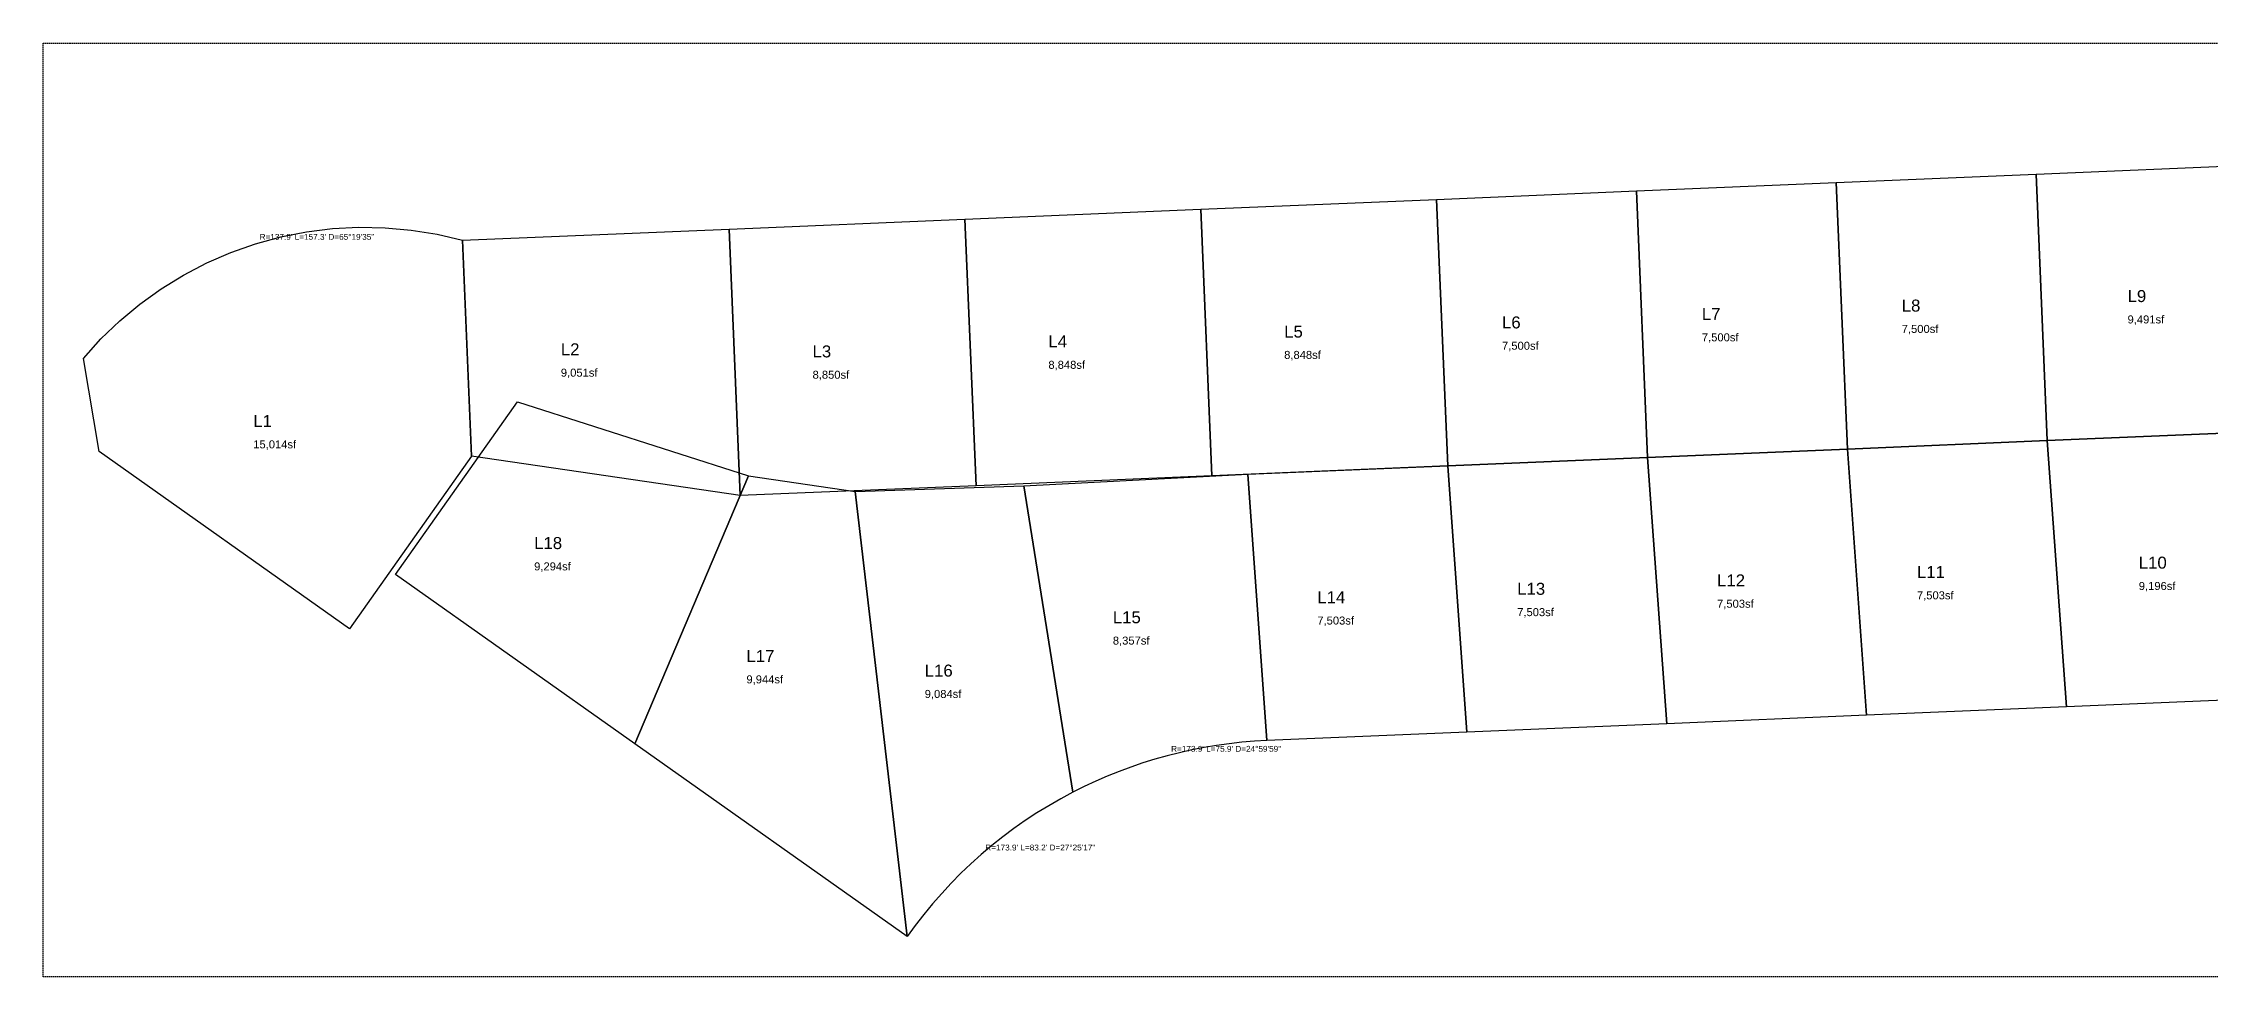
# Model space of a CAD drawing. Extents: x -844 to 2614, y -2909 to 108.
# Drawn here: x -844 to -32, y -1405 to -1055 of the extents above; entities that cross this region are included whole.
import ezdxf

# ---------------------------------------------------------------- set-up
doc = ezdxf.new("R2010")
doc.units = 0
doc.linetypes.add('DASHED', pattern=[0.75, 0.5, -0.25])
for name, color, linetype in [('BLOCK-BORDER', 8, 'DASHED'), ('LOT-BOUNDARY', 4, 'CONTINUOUS'), ('LOT-CURVE', 6, 'CONTINUOUS'), ('LOT-DIM', 7, 'CONTINUOUS'), ('LOT-TEXT', 2, 'CONTINUOUS')]:
    doc.layers.add(name, color=color, linetype=linetype)
doc.styles.get("Standard").update_dxf_attribs({"font": 'Arial'})

msp = doc.modelspace()

# ---------------------------------------------------------------- linework, layer by layer
at = {"layer": 'BLOCK-BORDER'}
for p, q in [((-844.2157, -1404.8578), (-844.2157, -1054.9627)), ((-844.2157, -1054.9627), (19.2038, -1054.9627)), ((19.2038, -1404.8578), (-844.2157, -1404.8578))]:
    msp.add_line(p, q, dxfattribs=at)
at = {"layer": 'LOT-BOUNDARY'}
for p, q in [((-172.0437, -1107.1474), (-97.11, -1103.9959)), ((-97.11, -1103.9959), (-1.2147, -1099.9627)), ((-92.9079, -1203.9075), (-97.11, -1103.9959)), ((-97.11, -1103.9959), (-92.9079, -1203.9075)), ((-321.9112, -1113.4506), (-246.9775, -1110.299)), ((-246.9775, -1110.299), (-172.0437, -1107.1474)), ((-242.7754, -1210.2107), (-246.9775, -1110.299)), ((-246.9775, -1110.299), (-242.7754, -1210.2107)), ((-167.8416, -1207.0591), (-172.0437, -1107.1474)), ((-172.0437, -1107.1474), (-167.8416, -1207.0591)), ((-498.7149, -1120.8866), (-410.3131, -1117.1686)), ((-410.3131, -1117.1686), (-321.9112, -1113.4506)), ((-406.111, -1217.0803), (-410.3131, -1117.1686)), ((-410.3131, -1117.1686), (-406.111, -1217.0803)), ((-317.7091, -1213.3622), (-321.9112, -1113.4506)), ((-321.9112, -1113.4506), (-317.7091, -1213.3622)), ((-687.0484, -1128.8076), (-587.1368, -1124.6055)), ((-683.6401, -1209.7665), (-687.0484, -1128.8076)), ((-687.0484, -1128.8076), (-683.6401, -1209.7665)), ((-587.1368, -1124.6055), (-498.7149, -1120.8866)), ((-582.9347, -1224.5171), (-587.1368, -1124.6055)), ((-587.1368, -1124.6055), (-582.9347, -1224.5171)), ((-494.5128, -1220.7983), (-498.7149, -1120.8866)), ((-498.7149, -1120.8866), (-494.5128, -1220.7983)), ((-823.2621, -1207.9374), (-829.2157, -1173.0869)), ((-712.1638, -1254.0426), (-666.3912, -1189.409)), ((-666.3912, -1189.409), (-579.8476, -1217.1415)), ((0, -1200), (-92.9079, -1203.9075)), ((-92.9079, -1203.9075), (0, -1200)), ((-729.4127, -1274.4001), (-823.2621, -1207.9374)), ((-683.6401, -1209.7665), (-729.4127, -1274.4001)), ((-582.9347, -1224.5171), (-683.6401, -1209.7665)), ((-167.8416, -1207.0591), (-242.7754, -1210.2107)), ((-242.7754, -1210.2107), (-167.8416, -1207.0591)), ((-92.9079, -1203.9075), (-167.8416, -1207.0591)), ((-167.8416, -1207.0591), (-92.9079, -1203.9075)), ((-160.6505, -1306.8851), (-167.8416, -1207.0591)), ((-167.8416, -1207.0591), (-160.6505, -1306.8851)), ((-85.7167, -1303.7335), (-92.9079, -1203.9075)), ((-92.9079, -1203.9075), (-85.7167, -1303.7335)), ((-622.3948, -1317.6157), (-579.8476, -1217.1415)), ((-579.8476, -1217.1415), (-622.3948, -1317.6157)), ((-579.8476, -1217.1415), (-539.8148, -1223.0053)), ((-406.111, -1217.0803), (-494.5128, -1220.7983)), ((-476.6687, -1220.9048), (-392.6429, -1216.5138)), ((-317.7091, -1213.3622), (-406.111, -1217.0803)), ((-392.6429, -1216.5138), (-317.7091, -1213.3622)), ((-385.4517, -1316.3398), (-392.6429, -1216.5138)), ((-392.6429, -1216.5138), (-385.4517, -1316.3398)), ((-242.7754, -1210.2107), (-317.7091, -1213.3622)), ((-317.7091, -1213.3622), (-242.7754, -1210.2107)), ((-310.518, -1313.1882), (-317.7091, -1213.3622)), ((-317.7091, -1213.3622), (-310.518, -1313.1882)), ((-235.5842, -1310.0367), (-242.7754, -1210.2107)), ((-242.7754, -1210.2107), (-235.5842, -1310.0367)), ((-494.5128, -1220.7983), (-582.9347, -1224.5171)), ((-539.8148, -1223.0053), (-476.6687, -1220.9048)), ((-520.3846, -1389.8578), (-539.8148, -1223.0053)), ((-539.8148, -1223.0053), (-520.3846, -1389.8578)), ((-458.2074, -1335.7099), (-476.6687, -1220.9048)), ((-476.6687, -1220.9048), (-458.2074, -1335.7099)), ((-622.3948, -1317.6157), (-712.1638, -1254.0426)), ((-160.6505, -1306.8851), (-235.5842, -1310.0367)), ((-85.7167, -1303.7335), (-160.6505, -1306.8851)), ((4.2038, -1299.9516), (-85.7167, -1303.7335)), ((-310.518, -1313.1882), (-385.4517, -1316.3398)), ((-235.5842, -1310.0367), (-310.518, -1313.1882)), ((-520.3846, -1389.8578), (-622.3948, -1317.6157))]:
    msp.add_line(p, q, dxfattribs=at)
at = {"layer": 'LOT-CURVE'}
for p, q in [((-764.6194, -1130.1183), (-755.1376, -1127.5318)), ((-755.1376, -1127.5318), (-745.4957, -1125.627)), ((-745.4957, -1125.627), (-735.7427, -1124.4135)), ((-735.7427, -1124.4135), (-725.928, -1123.8975)), ((-725.928, -1123.8975), (-716.1014, -1124.0816)), ((-716.1014, -1124.0816), (-706.313, -1124.9649)), ((-706.313, -1124.9649), (-696.6122, -1126.5429)), ((-696.6122, -1126.5429), (-687.0484, -1128.8076)), ((-782.9113, -1137.2805), (-773.893, -1133.3734)), ((-773.893, -1133.3734), (-764.6194, -1130.1183)), ((-800.0004, -1146.9681), (-791.6285, -1141.8197)), ((-791.6285, -1141.8197), (-782.9113, -1137.2805)), ((-815.5402, -1158.9848), (-807.9845, -1152.6995)), ((-807.9845, -1152.6995), (-800.0004, -1146.9681)), ((-822.6293, -1165.7921), (-815.5402, -1158.9848)), ((-829.2157, -1173.0869), (-822.6293, -1165.7921)), ((-427.4565, -1323.3235), (-431.9862, -1324.7302)), ((-422.8902, -1322.0409), (-427.4565, -1323.3235)), ((-418.2907, -1320.8832), (-422.8902, -1322.0409)), ((-413.6612, -1319.8514), (-418.2907, -1320.8832)), ((-409.0054, -1318.9463), (-413.6612, -1319.8514)), ((-404.3266, -1318.1684), (-409.0054, -1318.9463)), ((-399.6284, -1317.5183), (-404.3266, -1318.1684)), ((-394.9141, -1316.9967), (-399.6284, -1317.5183)), ((-390.1874, -1316.6037), (-394.9141, -1316.9967)), ((-385.4517, -1316.3398), (-390.1874, -1316.6037)), ((-449.671, -1331.5749), (-453.9674, -1333.5842)), ((-445.3215, -1329.6835), (-449.671, -1331.5749)), ((-440.9219, -1327.9113), (-445.3215, -1329.6835)), ((-436.4757, -1326.2598), (-440.9219, -1327.9113)), ((-431.9862, -1324.7302), (-436.4757, -1326.2598)), ((-462.7924, -1338.1681), (-467.3019, -1340.7624)), ((-458.2074, -1335.7099), (-462.7924, -1338.1681)), ((-453.9674, -1333.5842), (-458.2074, -1335.7099)), ((-476.078, -1346.3496), (-480.3369, -1349.3375)), ((-471.7317, -1343.4904), (-476.078, -1346.3496)), ((-467.3019, -1340.7624), (-471.7317, -1343.4904)), ((-488.577, -1355.6887), (-492.5509, -1359.0463)), ((-484.5044, -1352.4515), (-488.577, -1355.6887)), ((-480.3369, -1349.3375), (-484.5044, -1352.4515)), ((-496.4227, -1362.5212), (-500.1887, -1366.1104)), ((-492.5509, -1359.0463), (-496.4227, -1362.5212)), ((-503.8458, -1369.8106), (-507.3905, -1373.6185)), ((-500.1887, -1366.1104), (-503.8458, -1369.8106)), ((-510.8198, -1377.5307), (-514.1305, -1381.5437)), ((-507.3905, -1373.6185), (-510.8198, -1377.5307)), ((-517.3198, -1385.654), (-520.3846, -1389.8578)), ((-514.1305, -1381.5437), (-517.3198, -1385.654))]:
    msp.add_line(p, q, dxfattribs=at)

# ---------------------------------------------------------------- texts
at = {"layer": 'LOT-DIM'}
for s, p in [('R=137.9\' L=157.3\' D=65%%d19\'35"', (-763.1194, -1128.6183)), ('R=173.9\' L=75.9\' D=24%%d59\'59"', (-421.3902, -1320.5409)), ('R=173.9\' L=83.2\' D=27%%d25\'17"', (-491.0509, -1357.5463))]:
    msp.add_text(s, height=2.2, dxfattribs=at).set_placement(p)
at = {"layer": 'LOT-TEXT'}
for s, height, p in [('L8', 4.5, (-147.4758, -1155.5275)), ('L9', 4.5, (-62.8081, -1151.9665)), ('L5', 4.5, (-379.0111, -1165.2654)), ('L6', 4.5, (-297.3433, -1161.8306)), ('L7', 4.5, (-222.4095, -1158.6791)), ('7,500sf', 3, (-147.4758, -1163.5275)), ('9,491sf', 3, (-62.8081, -1159.9665)), ('L2', 4.5, (-650.19, -1171.9242)), ('L3', 4.5, (-555.8248, -1172.7019)), ('L4', 4.5, (-467.4129, -1168.9834)), ('7,500sf', 3, (-297.3433, -1169.8306)), ('7,500sf', 3, (-222.4095, -1166.6791)), ('9,051sf', 3, (-650.19, -1179.9242)), ('8,850sf', 3, (-555.8248, -1180.7019)), ('8,848sf', 3, (-467.4129, -1176.9834)), ('8,848sf', 3, (-379.0111, -1173.2654)), ('L1', 4.5, (-765.5158, -1198.7997)), ('15,014sf', 3, (-765.5158, -1206.7997)), ('L18', 4.5, (-660.1994, -1244.5522)), ('9,294sf', 3, (-660.1994, -1252.5522)), ('L10', 4.5, (-58.6052, -1251.8982)), ('L13', 4.5, (-291.6467, -1261.6995)), ('L12', 4.5, (-216.7129, -1258.5479)), ('L11', 4.5, (-141.7792, -1255.3963)), ('9,196sf', 3, (-58.6052, -1259.8982)), ('L14', 4.5, (-366.5804, -1264.851)), ('7,503sf', 3, (-291.6467, -1269.6995)), ('7,503sf', 3, (-216.7129, -1266.5479)), ('7,503sf', 3, (-141.7792, -1263.3963)), ('L15', 4.5, (-443.2427, -1272.3671)), ('7,503sf', 3, (-366.5804, -1272.851)), ('L17', 4.5, (-580.6105, -1286.9051)), ('8,357sf', 3, (-443.2427, -1280.3671)), ('L16', 4.5, (-513.7689, -1292.3694)), ('9,944sf', 3, (-580.6105, -1294.9051)), ('9,084sf', 3, (-513.7689, -1300.3694))]:
    msp.add_text(s, height=height, dxfattribs=at).set_placement(p)

doc.saveas('drawing.dxf')
